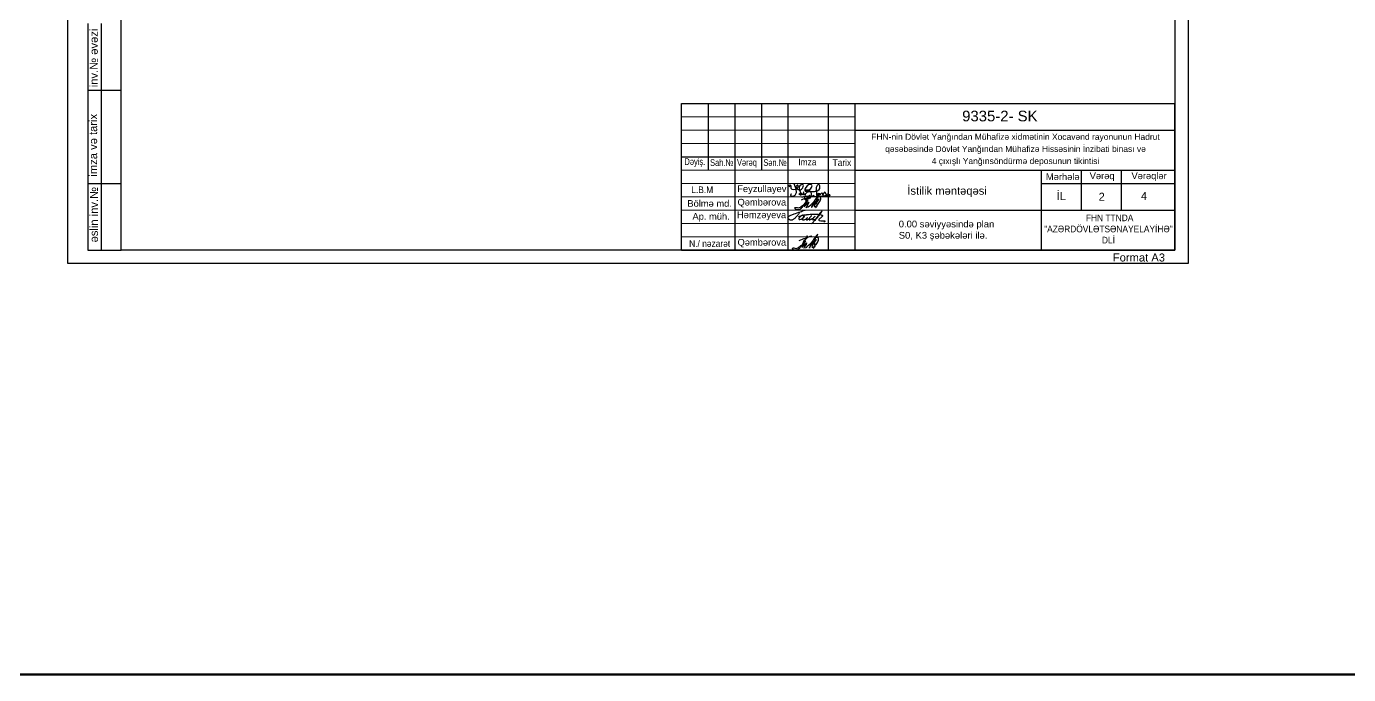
# Model space of a CAD drawing. Header units: metres. Extents: x -25557 to 456644, y -223251 to -32152.
# Drawn here: x 125014 to 174579, y -223251 to -198963 of the extents above; entities that cross this region are included whole.
import ezdxf

# ---------------------------------------------------------------- set-up
doc = ezdxf.new("R2010")
doc.units = ezdxf.units.M
doc.header["$LTSCALE"] = 0.5
for name, color, linetype, lineweight in [('0_Ном._пера__21_Ном._пера__7', 7, 'Continuous', 60), ('перегородка', 130, 'Continuous', 20), ('перегородка_Ном._пера__1_Ном._пера__7', 7, 'Continuous', 60)]:
    doc.layers.add(name, color=color, linetype=linetype, lineweight=lineweight)
doc.layers.add('Künc ştampının yazısı', color=7, linetype='Continuous')
doc.styles.add('Arial', font='arial.ttf', dxfattribs={"height": 200})
doc.styles.add('Arial-300', font='arial.ttf', dxfattribs={"height": 300})
doc.styles.add('ARİAL', font='arial.ttf')
doc.styles.add('Times New  Roman', font='times.ttf')
doc.styles.add('Times New Roman', font='times.ttf', dxfattribs={"height": 200})

# ---------------------------------------------------------------- blocks, each defined once
blk = doc.blocks.new('F. G.')
for points, knots in [([(678117, 149875), (678101, 149881), (678068, 149894), (678110, 149968), (678168, 149890), (678111, 149758), (678415, 149738), (678425, 149962), (678305, 149885), (678405, 149720), (678572, 149778), (678603, 149871), (678622, 149968), (678384, 149933), (678466, 149735), (678536, 149566)], [0, 0, 0, 0, 42.223389, 90.051656, 154.549451, 226.6152, 476.644161, 571.28472, 627.013932, 778.672239, 938.454199, 1025.570794, 1091.558705, 1160.21584, 1544.16015, 1544.16015, 1544.16015, 1544.16015]), ([(678270, 149972), (678336, 149780), (678414, 149552), (678142, 149501), (678145, 149587), (678167, 149609), (678173, 149615)], [0, 0, 0, 0, 446.334972, 532.702513, 603.278674, 627.196902, 627.196902, 627.196902, 627.196902]), ([(678270, 149972), (678269, 149975), (678267, 149986), (678290, 149979), (678294, 149969), (678296, 149964)], [0, 0, 0, 0, 8.821018, 27.345406, 42.243095, 42.243095, 42.243095, 42.243095]), ([(678557, 149636), (678555, 149623), (678549, 149595), (678590, 149573), (678644, 149600), (678594, 149740), (678613, 149627), (678634, 149589), (678649, 149601), (678648, 149609), (678647, 149612)], [0, 0, 0, 0, 37.910096, 78.738154, 107.34926, 199.254906, 281.250122, 295.344415, 310.564895, 319.310936, 319.310936, 319.310936, 319.310936]), ([(678664, 149761), (678746, 149756), (678876, 149747), (678975, 149989), (678703, 149943), (678605, 149631), (678938, 149818), (678911, 149456), (678769, 149412), (678615, 149384), (678680, 149525), (678701, 149705), (678882, 149703), (679021, 149702)], [0, 0, 0, 0, 227.188385, 358.071473, 539.665587, 751.927894, 924.503113, 1199.403857, 1282.39891, 1403.270956, 1513.824778, 1614.597802, 1944.904586, 1944.904586, 1944.904586, 1944.904586]), ([(679021, 149702), (679048, 149704), (679140, 149711), (679266, 149820), (679179, 149989), (679034, 149833), (679110, 149701), (679096, 149506), (679219, 149719), (679163, 149474), (679324, 149754), (679319, 149457), (679400, 149778), (679430, 149558), (679529, 149636), (679613, 149557), (679572, 149540), (679556, 149533)], [0, 0, 0, 0, 82.934409, 278.458212, 386.336719, 441.130098, 797.922894, 815.295031, 939.358029, 1010.425899, 1153.318323, 1248.777542, 1391.619055, 1482.772305, 1582.360738, 1652.010665, 1693.923868, 1693.923868, 1693.923868, 1693.923868]), ([(679563, 149533), (679492, 149537), (679369, 149543), (679180, 149491), (679004, 149517), (678808, 149521), (678658, 149508), (678563, 149493), (678539, 149489)], [0, 0, 0, 0, 211.533539, 367.015626, 577.795063, 738.782103, 953.656981, 1027.737747, 1027.737747, 1027.737747, 1027.737747])]:
    blk.add_open_spline(points, degree=3, knots=knots)
for points in [[(678557, 149636), (678518, 149625), (678479, 149613), (678440, 149602)], [(678440, 149602), (678472, 149590), (678504, 149578), (678535, 149566)]]:
    blk.add_open_spline(points, degree=3)
blk = doc.blocks.new('QT')
for points, knots in [([(-585737, 108509), (-585715, 108533), (-585678, 108574), (-585613, 108617), (-585563, 108657), (-585582, 108732), (-585630, 108659), (-585675, 108585), (-585747, 108445), (-585823, 108321), (-585900, 108220), (-585995, 108161), (-586085, 108179), (-586136, 108215), (-586136, 108292), (-585964, 108206), (-585868, 108348), (-585735, 108386), (-585571, 108666), (-585926, 108093), (-585520, 108593), (-585655, 108359), (-585723, 108241)], [0, 0, 0, 0, 95.105414, 165.226399, 237.940081, 275.386653, 317.829734, 413.155248, 594.756942, 755.78629, 857.135005, 977.628911, 1063.634804, 1123.390002, 1143.497316, 1270.295177, 1449.220916, 1585.489424, 1732.301661, 2011.136996, 2249.585855, 2488.440566, 2488.440566, 2488.440566, 2488.440566]), ([(-585659, 108268), (-585580, 108329), (-585415, 108456), (-585042, 108959), (-585416, 108550), (-585541, 108187), (-585407, 108452), (-585153, 108667), (-585344, 108455), (-585445, 108276), (-585314, 108319), (-585252, 108416), (-585166, 108511), (-585157, 108669), (-585278, 108662), (-585330, 108554), (-585324, 108430), (-585290, 108306), (-585347, 108261), (-585364, 108247)], [0, 0, 0, 0, 338.07146, 701.928548, 1160.253845, 1316.39979, 1493.912841, 1738.545853, 1967.361308, 2076.382892, 2141.637406, 2265.742403, 2439.595438, 2546.512588, 2605.883314, 2735.471139, 2851.575865, 2995.445732, 3058.832965, 3058.832965, 3058.832965, 3058.832965])]:
    blk.add_open_spline(points, degree=3, knots=knots)
blk.add_open_spline([(-585890, 108550), (-585731, 108608), (-585573, 108667), (-585414, 108725)], degree=3)
blk = doc.blocks.new('G')
at = {"lineweight": 25}
for points, knots in [([(453782, -88621), (453759, -88657), (453710, -88733), (453629, -88828), (453554, -88884), (453501, -88915), (453450, -88929), (453392, -88900), (453358, -88861), (453340, -88823), (453360, -88786), (453417, -88742), (453496, -88713), (453632, -88661), (453782, -88611), (453918, -88559), (453976, -88543), (453985, -88539), (453987, -88546), (453989, -88550)], [0, 0, 0, 0, 126.765866, 271.327202, 371.782342, 407.07713, 453.592754, 525.407964, 583.797318, 612.817772, 641.28894, 699.178, 827.810314, 891.169307, 1136.860051, 1306.931263, 1315.189359, 1322.997647, 1332.496126, 1332.496126, 1332.496126, 1332.496126]), ([(453752, -88789), (453753, -88789), (453757, -88789), (453749, -88796), (453738, -88793), (453753, -88782), (453767, -88776), (453804, -88757), (453848, -88743), (453921, -88722), (453988, -88716), (454081, -88706), (454177, -88696), (454280, -88690), (454380, -88688), (454477, -88696), (454568, -88711), (454620, -88730), (454656, -88749), (454604, -88811), (454558, -88842), (454508, -88880), (454497, -88917), (454549, -88942), (454613, -88940), (454677, -88942), (454715, -88936), (454753, -88955), (454714, -88976), (454684, -88992)], [0, 0, 0, 0, 2.661393, 10.515219, 16.677875, 27.557499, 44.256862, 73.82684, 145.733926, 186.379751, 299.858969, 346.779744, 467.493844, 589.177048, 655.470932, 767.910306, 883.514986, 922.190999, 944.616657, 984.898713, 1100.4321, 1144.319903, 1169.44169, 1198.148738, 1290.228444, 1371.050117, 1386.419002, 1407.314738, 1472.951227, 1472.951227, 1472.951227, 1472.951227]), ([(453910, -88791), (453918, -88785), (453930, -88776), (453944, -88758), (453941, -88735), (453904, -88718), (453844, -88752), (453793, -88795), (453756, -88843), (453754, -88873), (453763, -88899), (453818, -88892), (453873, -88862), (453923, -88820), (453954, -88792), (453962, -88782), (453969, -88773), (453942, -88796), (453930, -88811), (453901, -88845), (453884, -88874), (453885, -88908), (453919, -88911), (453958, -88898), (454011, -88880), (454048, -88848), (454072, -88827), (454077, -88820), (454082, -88812), (454058, -88835), (454050, -88845), (454034, -88870), (454029, -88887), (454033, -88904), (454051, -88908), (454083, -88895), (454124, -88864), (454166, -88819), (454199, -88784), (454214, -88766), (454231, -88745), (454179, -88799), (454165, -88821), (454139, -88863), (454131, -88892), (454148, -88912), (454197, -88895), (454248, -88863), (454306, -88821), (454341, -88792), (454356, -88778), (454374, -88758), (454312, -88809), (454293, -88833), (454275, -88865), (454262, -88901), (454303, -88899), (454338, -88891), (454396, -88864), (454462, -88803), (454531, -88719), (454593, -88634), (454619, -88587), (454637, -88548), (454541, -88644), (454492, -88719), (454376, -88890), (454285, -88999), (454245, -89042), (454230, -89058)], [0, 0, 0, 0, 31.63024, 45.769148, 65.739505, 91.774623, 152.05451, 253.059302, 300.388165, 323.677794, 342.599059, 373.944553, 460.954848, 541.968987, 568.384515, 580.826923, 583.99912, 596.61049, 635.1592, 682.877746, 716.105006, 738.159525, 768.450634, 797.806855, 866.128739, 930.109092, 947.055178, 956.300604, 959.208183, 969.758221, 1007.894756, 1033.38329, 1048.396677, 1062.368933, 1080.066454, 1095.477942, 1165.487963, 1231.215203, 1282.626126, 1302.125013, 1312.083284, 1342.432107, 1416.398912, 1452.054733, 1482.597387, 1498.06821, 1520.375489, 1617.654123, 1692.157522, 1731.999051, 1752.61134, 1756.850857, 1805.039796, 1856.64684, 1895.816364, 1919.112557, 1941.127649, 1987.675926, 2041.031065, 2124.874429, 2257.62152, 2370.757305, 2426.846774, 2436.887741, 2478.281872, 2640.772246, 2900.153042, 3011.768119, 3077.253283, 3077.253283, 3077.253283, 3077.253283])]:
    blk.add_open_spline(points, degree=3, knots=knots, dxfattribs=at)
blk = doc.blocks.new('9183-5')
at = {"lineweight": 25}
for p, q in [((-726777, 21337), (-726777, 26837)), ((-726777, 26837), (-708277, 26837)), ((-725777, 26838), (-725777, 24337)), ((-724777, 26839), (-724777, 21339)), ((-723777, 26839), (-723777, 24337)), ((-722777, 21338), (-722777, 26838)), ((-721277, 26838), (-721277, 21338)), ((-720277, 26838), (-720277, 21338)), ((-726777, 24837), (-720277, 24837)), ((-713277, 21337), (-713277, 24337)), ((-726777, 21337), (-708277, 21337))]:
    blk.add_line(p, q, dxfattribs=at)
at = {"color": 0, "lineweight": 25}
for p, q in [((-708277, 21337), (-708277, 26837)), ((-720277, 25837), (-708277, 25837)), ((-720277, 24337), (-708277, 24337)), ((-711777, 22837), (-711777, 24337)), ((-710277, 22837), (-710277, 24337)), ((-713277, 23837), (-708277, 23837)), ((-720277, 22837), (-708277, 22837))]:
    blk.add_line(p, q, dxfattribs=at)
at = {"lineweight": 15}
for p, q in [((-726777, 26337), (-720277, 26337)), ((-726777, 25837), (-720277, 25837)), ((-726777, 25337), (-720277, 25337)), ((-726777, 24337), (-720277, 24337)), ((-726777, 23837), (-720277, 23837)), ((-726777, 23337), (-720277, 23337)), ((-726777, 22837), (-720277, 22837)), ((-726777, 22337), (-720277, 22337)), ((-726777, 21837), (-720277, 21837))]:
    blk.add_line(p, q, dxfattribs=at)
at = {"color": 2, "xscale": 1.014, "yscale": 1.014, "zscale": 1.014}
blk.add_blockref('F. G.', (-1410318, -128253), dxfattribs=at)
at = {"color": 3}
for p in [(-136391, -85320), (-136474, -86841)]:
    blk.add_blockref('QT', p, dxfattribs=at)
at = {"color": 2, "lineweight": 30}
blk.add_blockref('G', (-1176129, 111383), dxfattribs=at)
at = {"insert": (-716819, 23525), "char_height": 300, "width": 5817.79, "attachment_point": 5, "style": 'Arial'}
blk.add_mtext('{\\fArial|b0|i0|c238|p34;İstilik məntəqəsi }', dxfattribs=at)
at = {"layer": '0_Ном._пера__21_Ном._пера__7', "color": 1, "linetype": 'Continuous', "lineweight": 25, "insert": (-714254, 25102), "char_height": 227.25, "width": 11211.1, "attachment_point": 5, "line_spacing_factor": 1.19865, "style": 'ARİAL'}
blk.add_mtext('{\\C256;FHN-nin Dövlət Yanğından Mühafizə xidmətinin Xocavənd rayonun\\fArial|b0|i0|c238|p34;un\\fArial|b0|i0|c204|p34; Hadrut qəsəbəsində Dövlət Yanğından Mühafizə Hissəsinin İnzibati binası və \\P4 çıxışlı Yanğınsöndürmə deposunun tikintisi}', dxfattribs=at)
at = {"layer": 'Künc ştampının yazısı', "color": 7, "char_height": 250, "attachment_point": 5, "style": 'Times New  Roman'}
for s, width, insert in [('{\\fArial|b0|i0|c238|p34;\\W0.8;Dəyiş.}', 1800, (-726276, 24624)), ('\\pxt0.44093;{\\fArial|b0|i0|c0|p34;\\W0.9;İmza}', 250, (-722057, 24643)), ('{\\fArial|b0|i0|c238|p34;\\W0.8;Sah.\\fArial|b0|i0|c204|p34;№}', 1800, (-725266, 24624)), ('{\\fArial|b0|i0|c238|p34;\\W0.8;Vərəq}', 1800, (-724323, 24595)), ('{\\fArial|b0|i0|c238|p34;\\W0.8;Sən.\\fArial|b0|i0|c204|p34;№}', 1800, (-723269, 24624)), ('{\\fArial|b0|i0|c0|p34;\\W0.9;Tarix }', 1800, (-720761, 24624))]:
    blk.add_mtext_dynamic_manual_height_columns(s, width=width, gutter_width=1, heights=[0], dxfattribs=dict(at, insert=insert))
at = {"layer": 'Künc ştampının yazısı', "color": 7, "lineweight": 25, "attachment_point": 5}
for s, insert, char_height, style in [('{\\fArial|b0|i0|c238|p34;Mərhələ}', (-712482, 24092), 250, 'Times New  Roman'), ('{\\fArial|b0|i0|c238|p34;Vərəq}', (-711007, 24092), 250, 'Times New  Roman'), ('{\\fArial|b0|i0|c238|p34;İL}', (-712540, 23369), 300, 'Times New  Roman'), ('{\\fArial|b0|i0|c0|p34;4}', (-709436, 23374), 300, 'Times New Roman'), ('{\\fArial|b0|i0|c238|p34;\\W0.9;\\C256; FHN TTNDA\\P"AZ\\fArial|b0|i0|c0|p34;Ə\\fArial|b0|i0|c238|p34;RDÖVL\\fArial|b0|i0|c0|p34;Ə\\fArial|b0|i0|c238|p34;TS\\fArial|b0|i0|c0|p34;Ə\\fArial|b0|i0|c238|p34;NAYE\\fArial|b0|i0|c204|p34;L\\fArial|b0|i0|c238|p34;AYİH\\fArial|b0|i0|c0|p34;Ə\\fArial|b0|i0|c238|p34;" \\fArial|b0|i0|c204|p34;\\P\\fArial|b0|i0|c238|p34;DLİ}', (-710770, 22137), 250, 'Times New  Roman'), ('{\\fArial|b0|i0|c0|p34;Format A3}', (-709628, 21066), 300, 'Times New Roman')]:
    blk.add_mtext(s, dxfattribs=dict(at, insert=insert, char_height=char_height, style=style))
at = {"layer": 'Künc ştampının yazısı', "color": 7, "lineweight": 25, "insert": (-709246, 24092), "char_height": 250, "width": 3544.72, "attachment_point": 5, "style": 'Times New  Roman'}
blk.add_mtext('{\\fArial|b0|i0|c238|p34;Vərəqlər}', dxfattribs=at)
at = {"layer": 'Künc ştampının yazısı', "color": 7, "attachment_point": 5, "style": 'Times New  Roman'}
for s, insert, char_height in [('{\\fArial|b0|i0|c238|p34;\\W0.9;  \\H0.73204x; L.B.M\\H1.366x; \\fArial|b0|i0|c204|p34;  \\fArial|b0|i0|c238|p34;       }', (-726161, 23606), 341.512), ('{\\fArial|b0|i0|c238|p34;\\W0.9;  \\H0.87845x; \\H0.83333x;\\W1;Feyzullayev\\fArial|b0|i0|c204|p34; \\H1.3661x;\\W0.9; \\fArial|b0|i0|c238|p34;       }', (-723935, 23606), 341.512), ('{\\fArial|b0|i0|c238|p34;\\W0.9;       \\fArial|b0|i0|c0|p34;\\H0.78914x;\\W1;B\\fArial|b0|i0|c238|p34;ölmə md.\\W0.9;    \\H1.2672x; }', (-726108, 23091), 316.801), ('{\\fArial|b0|i0|c238|p34;\\W0.9;  \\H0.87845x; \\H0.83333x;\\W1;Qəmbərova\\H1.3661x;\\W0.9;       }', (-723935, 23106), 341.51), ('{\\fArial|b0|i0|c238|p34;\\W0.9;    \\H0.78914x; \\W1;Ap. müh.}', (-725931, 22572), 316.8), ('{\\fArial|b0|i0|c238|p34;\\W0.9;  \\H0.87845x; \\H0.83333x;\\W1;Həmzəyeva\\H1.3661x;\\W0.9;       }', (-723946, 22629), 341.51), ('{\\fArial|b0|i0|c238|p34;\\W0.9;       \\H0.78914x;N./ nəzarət   \\H1.2672x; }', (-726108, 21589), 316.8), ('{\\fArial|b0|i0|c238|p34;\\W0.9;  \\H0.87845x; \\H0.83333x;\\W1;Qəmbərova\\H1.3661x;\\W0.9;       }', (-723935, 21604), 341.51)]:
    blk.add_mtext(s, dxfattribs=dict(at, insert=insert, char_height=char_height))
at = {"layer": 'перегородка_Ном._пера__1_Ном._пера__7', "color": 7, "linetype": 'Continuous', "insert": (-716255, 26570), "char_height": 400, "attachment_point": 1, "style": 'ARİAL'}
blk.add_mtext('933{\\fArial|b0|i0|c238|p34;5}-{\\fArial|b0|i0|c238|p34;2}- {\\fArial|b0|i0|c238|p34;SK}', dxfattribs=at)

msp = doc.modelspace()

# ---------------------------------------------------------------- linework, layer by layer
for p, q in [((127319.7, -198852.4), (127319.7, -207352.4)), ((127819.7, -198852.4), (127819.7, -207352.4)), ((127319.7, -201352.4), (128569.7, -201352.4)), ((127319.7, -204852.4), (128569.7, -204852.4)), ((127320.9, -207352.4), (128570.9, -207352.4))]:
    msp.add_line(p, q)
at = {"color": 6, "lineweight": 50, "ltscale": 0.4}
msp.add_lwpolyline([(68417.2, -168342.9), (326780.7, -168342.9), (326780.7, -223251.5), (68417.2, -223251.5)], close=True, dxfattribs=at)
for points in [[(126570.9, -178152.4), (168570.9, -178152.4), (168570.9, -207852.4), (126570.9, -207852.4)], [(128570.9, -178652.4), (168070.9, -178652.4), (168070.9, -207352.4), (128570.9, -207352.4)]]:
    msp.add_lwpolyline(points, close=True)

# ---------------------------------------------------------------- block references
at = {"color": 7}
msp.add_blockref('9183-5', (876347.4, -228689.4), dxfattribs=at)

# ---------------------------------------------------------------- texts
at = {"char_height": 300, "width": 3936.003, "attachment_point": 1, "rotation": 90}
for s, insert, style in [(' {\\fArial|b0|i0|c238|p34; inv.}№{\\fArial|b0|i0|c238|p34; əvəzi}', (127388.2, -201474), 'Arial-300'), (' {\\fArial|b0|i0|c238|p34;imza və tarix}', (127364.2, -204707.5), 'Arial-300'), ('{\\fArial|b0|i0|c0|p34; \\fArial|b0|i0|c238|p34;əslin inv.\\fArial|b0|i0|c0|p34;№}', (127392.8, -207172.3), 'Times New Roman')]:
    msp.add_mtext(s, dxfattribs=dict(at, insert=insert, style=style))
at = {"lineweight": 9, "insert": (165325.9, -205344.9), "char_height": 300, "width": 1500.038, "attachment_point": 5, "style": 'Arial-300'}
msp.add_mtext('{\\fArial|b0|i0|c238|p34;2}', dxfattribs=at)
at = {"layer": 'перегородка', "color": 0, "lineweight": 30, "insert": (157715.9, -206994.4), "char_height": 253.422, "width": 4108.537, "attachment_point": 7, "style": 'ARİAL'}
msp.add_mtext('0.00 s{\\fArial|b0|i0|c238|p34;əviyyəsində plan S0, K3 şəbəkələri ilə. }', dxfattribs=at)

doc.saveas('drawing.dxf')
